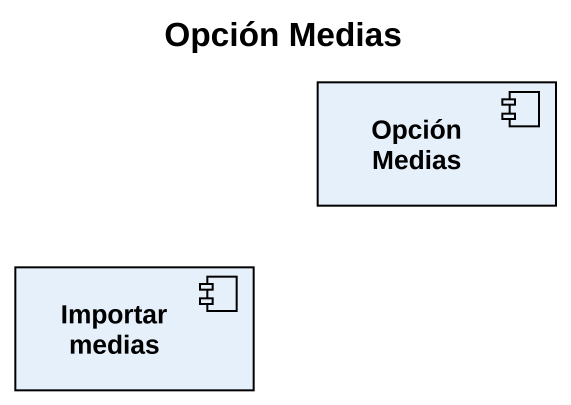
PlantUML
@startuml
title Opción Medias
component "Opción Medias" as Opción_Medias
component "Importar medias" as Importar_medias
@enduml
